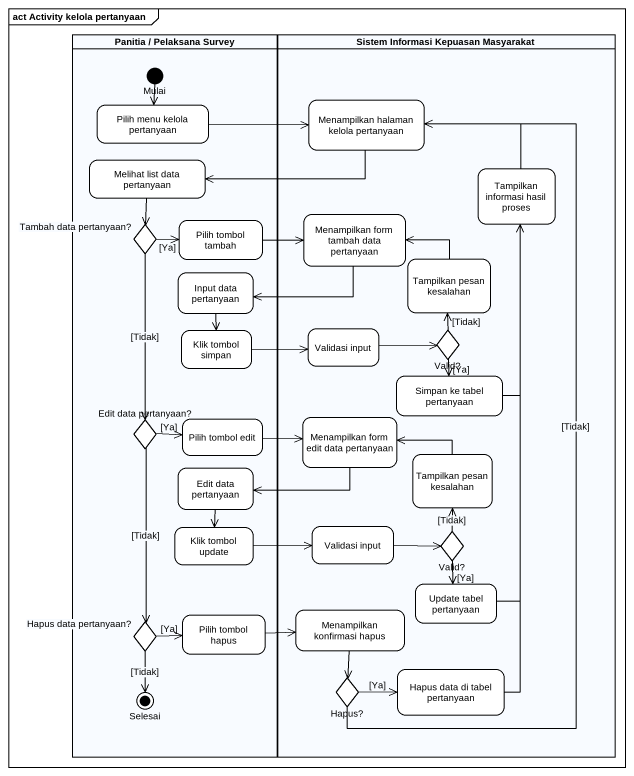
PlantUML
@startuml
mainframe act Activity kelola pertanyaan
hide empty description
state "Panitia / Pelaksana Survey" as Panitia_Pelaksana_Survey <<partition>> {
  state Mulai <<start>> #FFFFFF
  state "Pilih menu kelola pertanyaan" as Pilih_menu_kelola_pertanyaan #FFFFFF
  state "Melihat list data pertanyaan" as Melihat_list_data_pertanyaan #FFFFFF
  state "Pilih tombol tambah" as Pilih_tombol_tambah #FFFFFF
  state "Tambah data pertanyaan?" as Tambah_data_pertanyaan <<choice>> #FFFFFF
  state "Input data pertanyaan" as Input_data_pertanyaan #FFFFFF
  state "Klik tombol simpan" as Klik_tombol_simpan #FFFFFF
  state "Edit data pertanyaan?" as Edit_data_pertanyaan <<choice>> #FFFFFF
  state "Pilih tombol edit" as Pilih_tombol_edit #FFFFFF
  state "Edit data pertanyaan" as Edit_data_pertanyaan_2 #FFFFFF
  state "Klik tombol update" as Klik_tombol_update #FFFFFF
  state "Hapus data pertanyaan?" as Hapus_data_pertanyaan <<choice>> #FFFFFF
  state "Pilih tombol hapus" as Pilih_tombol_hapus #FFFFFF
  state Selesai <<end>> #FFFFFF
}
state "Sistem Informasi Kepuasan Masyarakat" as Sistem_Informasi_Kepuasan <<partition>> {
  state "Menampilkan halaman kelola pertanyaan" as Menampilkan_halaman_kelola #FFFFFF
  state "Tampilkan informasi hasil proses" as Tampilkan_informasi_hasil #FFFFFF
  state "Menampilkan form tambah data pertanyaan" as Menampilkan_form_tambah #FFFFFF
  state "Tampilkan pesan kesalahan" as Tampilkan_pesan_kesalahan #FFFFFF
  state "Validasi input" as Validasi_input #FFFFFF
  state "Valid?" as Valid <<choice>> #FFFFFF
  state "Simpan ke tabel pertanyaan" as Simpan_ke_tabel_pertanyaan #FFFFFF
  state "Menampilkan form edit data pertanyaan" as Menampilkan_form_edit_data #FFFFFF
  state "Tampilkan pesan kesalahan" as Tampilkan_pesan_kesalahan_2 #FFFFFF
  state "Validasi input" as Validasi_input_2 #FFFFFF
  state "Valid?" as Valid_2 <<choice>> #FFFFFF
  state "Update tabel pertanyaan" as Update_tabel_pertanyaan #FFFFFF
  state "Menampilkan konfirmasi hapus" as Menampilkan_konfirmasi_hapus #FFFFFF
  state "Hapus?" as Hapus <<choice>> #FFFFFF
  state "Hapus data di tabel pertanyaan" as Hapus_data_di_tabel #FFFFFF
}
Mulai --> Pilih_menu_kelola_pertanyaan
Menampilkan_halaman_kelola -left-> Melihat_list_data_pertanyaan
Pilih_menu_kelola_pertanyaan -right-> Menampilkan_halaman_kelola
Melihat_list_data_pertanyaan --> Tambah_data_pertanyaan
Tampilkan_informasi_hasil -left-> Menampilkan_halaman_kelola
Pilih_tombol_tambah -right-> Menampilkan_form_tambah
Menampilkan_form_tambah -left-> Input_data_pertanyaan
Tambah_data_pertanyaan -right-> Pilih_tombol_tambah : [Ya]
Tambah_data_pertanyaan --> Edit_data_pertanyaan : [Tidak]
Tampilkan_pesan_kesalahan -left-> Menampilkan_form_tambah
Input_data_pertanyaan --> Klik_tombol_simpan
Klik_tombol_simpan -right-> Validasi_input
Validasi_input -right-> Valid
Valid -up-> Tampilkan_pesan_kesalahan : [Tidak]
Valid --> Simpan_ke_tabel_pertanyaan : [Ya]
Simpan_ke_tabel_pertanyaan -up-> Tampilkan_informasi_hasil
Edit_data_pertanyaan -right-> Pilih_tombol_edit : [Ya]
Edit_data_pertanyaan --> Hapus_data_pertanyaan : [Tidak]
Pilih_tombol_edit -right-> Menampilkan_form_edit_data
Menampilkan_form_edit_data -left-> Edit_data_pertanyaan_2
Edit_data_pertanyaan_2 --> Klik_tombol_update
Tampilkan_pesan_kesalahan_2 -left-> Menampilkan_form_edit_data
Klik_tombol_update -right-> Validasi_input_2
Validasi_input_2 -right-> Valid_2
Valid_2 -up-> Tampilkan_pesan_kesalahan_2 : [Tidak]
Valid_2 --> Update_tabel_pertanyaan : [Ya]
Update_tabel_pertanyaan -up-> Tampilkan_informasi_hasil
Hapus_data_pertanyaan -right-> Pilih_tombol_hapus : [Ya]
Hapus_data_pertanyaan --> Selesai : [Tidak]
Pilih_tombol_hapus -right-> Menampilkan_konfirmasi_hapus
Menampilkan_konfirmasi_hapus --> Hapus
Hapus -up-> Menampilkan_halaman_kelola : [Tidak]
Hapus -right-> Hapus_data_di_tabel : [Ya]
Hapus_data_di_tabel -up-> Tampilkan_informasi_hasil
@enduml
